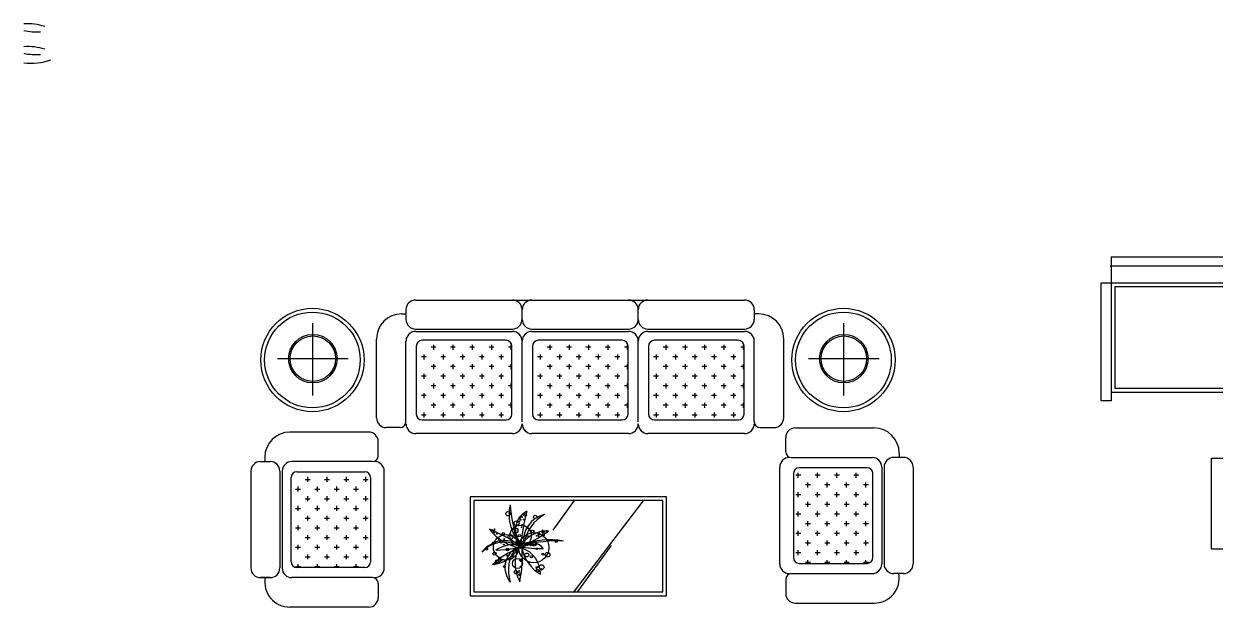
# Model space of a CAD drawing. Header units: inches. Extents: x 10.1 to 52.6, y 12.1 to 36.9.
# Drawn here: x 15.45 to 21.61, y 16.49 to 19.5 of the extents above; entities that cross this region are included whole.
import ezdxf

# ---------------------------------------------------------------- set-up
doc = ezdxf.new("R2010")
doc.units = ezdxf.units.IN
doc.header["$MEASUREMENT"] = 0
doc.layers.add('02', color=2, linetype='Continuous')

msp = doc.modelspace()

# ---------------------------------------------------------------- linework, layer by layer
at = {"layer": '02'}
for p, q in [((21.068, 18.2975), (21.068, 17.5531)), ((21.068, 18.2975), (22.868, 18.2975)), ((21.0626, 18.2514), (22.868, 18.2514)), ((21.0165, 18.1635), (22.868, 18.1635)), ((21.0165, 17.5531), (21.0165, 18.1635)), ((21.088, 18.1435), (22.868, 18.1435)), ((21.088, 17.6175), (21.088, 18.1435)), ((17.4718, 18.0744), (19.1723, 18.0744)), ((17.3995, 18.0027), (17.4195, 18.0027)), ((17.4219, 18.0244), (17.4219, 17.9744)), ((18.0226, 17.9744), (18.0226, 18.0244)), ((18.6223, 17.9744), (18.6223, 18.0244)), ((19.2223, 18.0244), (19.2223, 17.9744)), ((19.2447, 18.0027), (19.2247, 18.0027)), ((16.9403, 17.5809), (16.9403, 17.9545)), ((17.4718, 17.9244), (17.9718, 17.9244)), ((18.0726, 17.9244), (18.5726, 17.9244)), ((18.6723, 17.9244), (19.1723, 17.9244)), ((19.6856, 17.5809), (19.6856, 17.9545)), ((17.2695, 17.4655), (17.2695, 17.8727)), ((17.4219, 17.4455), (17.4219, 17.8623)), ((17.4721, 17.9123), (17.9718, 17.9123)), ((17.9394, 17.8663), (17.5051, 17.8663)), ((18.0218, 17.4455), (18.0218, 17.8623)), ((18.0729, 17.9123), (18.5726, 17.9123)), ((18.5402, 17.8663), (18.1059, 17.8663)), ((18.6226, 17.4455), (18.6226, 17.8623)), ((18.6726, 17.9123), (19.1723, 17.9123)), ((19.1399, 17.8663), (18.7056, 17.8663)), ((19.2223, 17.4455), (19.2223, 17.8623)), ((19.3747, 17.4655), (19.3747, 17.8727)), ((17.4751, 17.8363), (17.4751, 17.4852)), ((17.4767, 17.8304), (17.4751, 17.8304)), ((17.5767, 17.8304), (17.5517, 17.8304)), ((17.5642, 17.8429), (17.5642, 17.8179)), ((17.6767, 17.8304), (17.6517, 17.8304)), ((17.6642, 17.8429), (17.6642, 17.8179)), ((17.7767, 17.8304), (17.7517, 17.8304)), ((17.7642, 17.8429), (17.7642, 17.8179)), ((17.8767, 17.8304), (17.8517, 17.8304)), ((17.8642, 17.8429), (17.8642, 17.8179)), ((17.9694, 17.8304), (17.9517, 17.8304)), ((17.9642, 17.8429), (17.9642, 17.8179)), ((17.9694, 17.4852), (17.9694, 17.8363)), ((18.0759, 17.8363), (18.0759, 17.4852)), ((18.0774, 17.8304), (18.0759, 17.8304)), ((18.1774, 17.8304), (18.1524, 17.8304)), ((18.1649, 17.8429), (18.1649, 17.8179)), ((18.2774, 17.8304), (18.2524, 17.8304)), ((18.2649, 17.8429), (18.2649, 17.8179)), ((18.3774, 17.8304), (18.3524, 17.8304)), ((18.3649, 17.8429), (18.3649, 17.8179)), ((18.4774, 17.8304), (18.4524, 17.8304)), ((18.4649, 17.8429), (18.4649, 17.8179)), ((18.5702, 17.8304), (18.5524, 17.8304)), ((18.5649, 17.8429), (18.5649, 17.8179)), ((18.5702, 17.4852), (18.5702, 17.8363)), ((18.6756, 17.8363), (18.6756, 17.4852)), ((18.6772, 17.8304), (18.6756, 17.8304)), ((18.7772, 17.8304), (18.7522, 17.8304)), ((18.7647, 17.8429), (18.7647, 17.8179)), ((18.8772, 17.8304), (18.8522, 17.8304)), ((18.8647, 17.8429), (18.8647, 17.8179)), ((18.9772, 17.8304), (18.9522, 17.8304)), ((18.9647, 17.8429), (18.9647, 17.8179)), ((19.0772, 17.8304), (19.0522, 17.8304)), ((19.0647, 17.8429), (19.0647, 17.8179)), ((19.1699, 17.8304), (19.1522, 17.8304)), ((19.1647, 17.8429), (19.1647, 17.8179)), ((19.1699, 17.4852), (19.1699, 17.8363)), ((16.7574, 17.7716), (17.1232, 17.7716)), ((17.5267, 17.7804), (17.5017, 17.7804)), ((17.5142, 17.7929), (17.5142, 17.7679)), ((17.5642, 17.7429), (17.5642, 17.7179)), ((17.6267, 17.7804), (17.6017, 17.7804)), ((17.6142, 17.7929), (17.6142, 17.7679)), ((17.6642, 17.7429), (17.6642, 17.7179)), ((17.7267, 17.7804), (17.7017, 17.7804)), ((17.7142, 17.7929), (17.7142, 17.7679)), ((17.7642, 17.7429), (17.7642, 17.7179)), ((17.8267, 17.7804), (17.8017, 17.7804)), ((17.8142, 17.7929), (17.8142, 17.7679)), ((17.8642, 17.7429), (17.8642, 17.7179)), ((17.9267, 17.7804), (17.9017, 17.7804)), ((17.9142, 17.7929), (17.9142, 17.7679)), ((17.9642, 17.7429), (17.9642, 17.7179)), ((18.1274, 17.7804), (18.1024, 17.7804)), ((18.1149, 17.7929), (18.1149, 17.7679)), ((18.1649, 17.7429), (18.1649, 17.7179)), ((18.2274, 17.7804), (18.2024, 17.7804)), ((18.2149, 17.7929), (18.2149, 17.7679)), ((18.2649, 17.7429), (18.2649, 17.7179)), ((18.3274, 17.7804), (18.3024, 17.7804)), ((18.3149, 17.7929), (18.3149, 17.7679)), ((18.3649, 17.7429), (18.3649, 17.7179)), ((18.4274, 17.7804), (18.4024, 17.7804)), ((18.4149, 17.7929), (18.4149, 17.7679)), ((18.4649, 17.7429), (18.4649, 17.7179)), ((18.5274, 17.7804), (18.5024, 17.7804)), ((18.5149, 17.7929), (18.5149, 17.7679)), ((18.5649, 17.7429), (18.5649, 17.7179)), ((18.7272, 17.7804), (18.7022, 17.7804)), ((18.7147, 17.7929), (18.7147, 17.7679)), ((18.7647, 17.7429), (18.7647, 17.7179)), ((18.8272, 17.7804), (18.8022, 17.7804)), ((18.8147, 17.7929), (18.8147, 17.7679)), ((18.8647, 17.7429), (18.8647, 17.7179)), ((18.9272, 17.7804), (18.9022, 17.7804)), ((18.9147, 17.7929), (18.9147, 17.7679)), ((18.9647, 17.7429), (18.9647, 17.7179)), ((19.0272, 17.7804), (19.0022, 17.7804)), ((19.0147, 17.7929), (19.0147, 17.7679)), ((19.0647, 17.7429), (19.0647, 17.7179)), ((19.1272, 17.7804), (19.1022, 17.7804)), ((19.1147, 17.7929), (19.1147, 17.7679)), ((19.1647, 17.7429), (19.1647, 17.7179)), ((19.5027, 17.7716), (19.8685, 17.7716)), ((17.4767, 17.7304), (17.4751, 17.7304)), ((17.5267, 17.6804), (17.5017, 17.6804)), ((17.5142, 17.6929), (17.5142, 17.6679)), ((17.5767, 17.7304), (17.5517, 17.7304)), ((17.6267, 17.6804), (17.6017, 17.6804)), ((17.6142, 17.6929), (17.6142, 17.6679)), ((17.6767, 17.7304), (17.6517, 17.7304)), ((17.7267, 17.6804), (17.7017, 17.6804)), ((17.7142, 17.6929), (17.7142, 17.6679)), ((17.7767, 17.7304), (17.7517, 17.7304)), ((17.8267, 17.6804), (17.8017, 17.6804)), ((17.8142, 17.6929), (17.8142, 17.6679)), ((17.8767, 17.7304), (17.8517, 17.7304)), ((17.9267, 17.6804), (17.9017, 17.6804)), ((17.9142, 17.6929), (17.9142, 17.6679)), ((17.9694, 17.7304), (17.9517, 17.7304)), ((18.0774, 17.7304), (18.0759, 17.7304)), ((18.1274, 17.6804), (18.1024, 17.6804)), ((18.1149, 17.6929), (18.1149, 17.6679)), ((18.1774, 17.7304), (18.1524, 17.7304)), ((18.2274, 17.6804), (18.2024, 17.6804)), ((18.2149, 17.6929), (18.2149, 17.6679)), ((18.2774, 17.7304), (18.2524, 17.7304)), ((18.3274, 17.6804), (18.3024, 17.6804)), ((18.3149, 17.6929), (18.3149, 17.6679)), ((18.3774, 17.7304), (18.3524, 17.7304)), ((18.4274, 17.6804), (18.4024, 17.6804)), ((18.4149, 17.6929), (18.4149, 17.6679)), ((18.4774, 17.7304), (18.4524, 17.7304)), ((18.5274, 17.6804), (18.5024, 17.6804)), ((18.5149, 17.6929), (18.5149, 17.6679)), ((18.5702, 17.7304), (18.5524, 17.7304)), ((18.6772, 17.7304), (18.6756, 17.7304)), ((18.7272, 17.6804), (18.7022, 17.6804)), ((18.7147, 17.6929), (18.7147, 17.6679)), ((18.7772, 17.7304), (18.7522, 17.7304)), ((18.8272, 17.6804), (18.8022, 17.6804)), ((18.8147, 17.6929), (18.8147, 17.6679)), ((18.8772, 17.7304), (18.8522, 17.7304)), ((18.9272, 17.6804), (18.9022, 17.6804)), ((18.9147, 17.6929), (18.9147, 17.6679)), ((18.9772, 17.7304), (18.9522, 17.7304)), ((19.0272, 17.6804), (19.0022, 17.6804)), ((19.0147, 17.6929), (19.0147, 17.6679)), ((19.0772, 17.7304), (19.0522, 17.7304)), ((19.1272, 17.6804), (19.1022, 17.6804)), ((19.1147, 17.6929), (19.1147, 17.6679)), ((19.1699, 17.7304), (19.1522, 17.7304)), ((17.4767, 17.6304), (17.4751, 17.6304)), ((17.5767, 17.6304), (17.5517, 17.6304)), ((17.5642, 17.6429), (17.5642, 17.6179)), ((17.6767, 17.6304), (17.6517, 17.6304)), ((17.6642, 17.6429), (17.6642, 17.6179)), ((17.7767, 17.6304), (17.7517, 17.6304)), ((17.7642, 17.6429), (17.7642, 17.6179)), ((17.8767, 17.6304), (17.8517, 17.6304)), ((17.8642, 17.6429), (17.8642, 17.6179)), ((17.9694, 17.6304), (17.9517, 17.6304)), ((17.9642, 17.6429), (17.9642, 17.6179)), ((18.0774, 17.6304), (18.0759, 17.6304)), ((18.1774, 17.6304), (18.1524, 17.6304)), ((18.1649, 17.6429), (18.1649, 17.6179)), ((18.2774, 17.6304), (18.2524, 17.6304)), ((18.2649, 17.6429), (18.2649, 17.6179)), ((18.3774, 17.6304), (18.3524, 17.6304)), ((18.3649, 17.6429), (18.3649, 17.6179)), ((18.4774, 17.6304), (18.4524, 17.6304)), ((18.4649, 17.6429), (18.4649, 17.6179)), ((18.5702, 17.6304), (18.5524, 17.6304)), ((18.5649, 17.6429), (18.5649, 17.6179)), ((18.6772, 17.6304), (18.6756, 17.6304)), ((18.7772, 17.6304), (18.7522, 17.6304)), ((18.7647, 17.6429), (18.7647, 17.6179)), ((18.8772, 17.6304), (18.8522, 17.6304)), ((18.8647, 17.6429), (18.8647, 17.6179)), ((18.9772, 17.6304), (18.9522, 17.6304)), ((18.9647, 17.6429), (18.9647, 17.6179)), ((19.0772, 17.6304), (19.0522, 17.6304)), ((19.0647, 17.6429), (19.0647, 17.6179)), ((19.1699, 17.6304), (19.1522, 17.6304)), ((19.1647, 17.6429), (19.1647, 17.6179)), ((22.868, 17.6175), (21.088, 17.6175)), ((17.5267, 17.5804), (17.5017, 17.5804)), ((17.5142, 17.5929), (17.5142, 17.5679)), ((17.6267, 17.5804), (17.6017, 17.5804)), ((17.6142, 17.5929), (17.6142, 17.5679)), ((17.7267, 17.5804), (17.7017, 17.5804)), ((17.7142, 17.5929), (17.7142, 17.5679)), ((17.8267, 17.5804), (17.8017, 17.5804)), ((17.8142, 17.5929), (17.8142, 17.5679)), ((17.9267, 17.5804), (17.9017, 17.5804)), ((17.9142, 17.5929), (17.9142, 17.5679)), ((18.1274, 17.5804), (18.1024, 17.5804)), ((18.1149, 17.5929), (18.1149, 17.5679)), ((18.2274, 17.5804), (18.2024, 17.5804)), ((18.2149, 17.5929), (18.2149, 17.5679)), ((18.3274, 17.5804), (18.3024, 17.5804)), ((18.3149, 17.5929), (18.3149, 17.5679)), ((18.4274, 17.5804), (18.4024, 17.5804)), ((18.4149, 17.5929), (18.4149, 17.5679)), ((18.5274, 17.5804), (18.5024, 17.5804)), ((18.5149, 17.5929), (18.5149, 17.5679)), ((18.7272, 17.5804), (18.7022, 17.5804)), ((18.7147, 17.5929), (18.7147, 17.5679)), ((18.8272, 17.5804), (18.8022, 17.5804)), ((18.8147, 17.5929), (18.8147, 17.5679)), ((18.9272, 17.5804), (18.9022, 17.5804)), ((18.9147, 17.5929), (18.9147, 17.5679)), ((19.0272, 17.5804), (19.0022, 17.5804)), ((19.0147, 17.5929), (19.0147, 17.5679)), ((19.1272, 17.5804), (19.1022, 17.5804)), ((19.1147, 17.5929), (19.1147, 17.5679)), ((22.868, 17.5975), (21.068, 17.5975)), ((17.4767, 17.5304), (17.4751, 17.5304)), ((17.5142, 17.4929), (17.5142, 17.4679)), ((17.5767, 17.5304), (17.5517, 17.5304)), ((17.5642, 17.5429), (17.5642, 17.5179)), ((17.6142, 17.4929), (17.6142, 17.4679)), ((17.6767, 17.5304), (17.6517, 17.5304)), ((17.6642, 17.5429), (17.6642, 17.5179)), ((17.7142, 17.4929), (17.7142, 17.4679)), ((17.7767, 17.5304), (17.7517, 17.5304)), ((17.7642, 17.5429), (17.7642, 17.5179)), ((17.8142, 17.4929), (17.8142, 17.4679)), ((17.8767, 17.5304), (17.8517, 17.5304)), ((17.8642, 17.5429), (17.8642, 17.5179)), ((17.9142, 17.4929), (17.9142, 17.4679)), ((17.9694, 17.5304), (17.9517, 17.5304)), ((17.9642, 17.5429), (17.9642, 17.5179)), ((18.0774, 17.5304), (18.0759, 17.5304)), ((18.1149, 17.4929), (18.1149, 17.4679)), ((18.1774, 17.5304), (18.1524, 17.5304)), ((18.1649, 17.5429), (18.1649, 17.5179)), ((18.2149, 17.4929), (18.2149, 17.4679)), ((18.2774, 17.5304), (18.2524, 17.5304)), ((18.2649, 17.5429), (18.2649, 17.5179)), ((18.3149, 17.4929), (18.3149, 17.4679)), ((18.3774, 17.5304), (18.3524, 17.5304)), ((18.3649, 17.5429), (18.3649, 17.5179)), ((18.4149, 17.4929), (18.4149, 17.4679)), ((18.4774, 17.5304), (18.4524, 17.5304)), ((18.4649, 17.5429), (18.4649, 17.5179)), ((18.5149, 17.4929), (18.5149, 17.4679)), ((18.5702, 17.5304), (18.5524, 17.5304)), ((18.5649, 17.5429), (18.5649, 17.5179)), ((18.6772, 17.5304), (18.6756, 17.5304)), ((18.7147, 17.4929), (18.7147, 17.4679)), ((18.7772, 17.5304), (18.7522, 17.5304)), ((18.7647, 17.5429), (18.7647, 17.5179)), ((18.8147, 17.4929), (18.8147, 17.4679)), ((18.8772, 17.5304), (18.8522, 17.5304)), ((18.8647, 17.5429), (18.8647, 17.5179)), ((18.9147, 17.4929), (18.9147, 17.4679)), ((18.9772, 17.5304), (18.9522, 17.5304)), ((18.9647, 17.5429), (18.9647, 17.5179)), ((19.0147, 17.4929), (19.0147, 17.4679)), ((19.0772, 17.5304), (19.0522, 17.5304)), ((19.0647, 17.5429), (19.0647, 17.5179)), ((19.1147, 17.4929), (19.1147, 17.4679)), ((19.1699, 17.5304), (19.1522, 17.5304)), ((19.1647, 17.5429), (19.1647, 17.5179)), ((21.068, 17.5531), (21.0165, 17.5531)), ((17.5267, 17.4804), (17.5017, 17.4804)), ((17.5051, 17.4552), (17.9394, 17.4552)), ((17.6267, 17.4804), (17.6017, 17.4804)), ((17.7267, 17.4804), (17.7017, 17.4804)), ((17.8267, 17.4804), (17.8017, 17.4804)), ((17.9267, 17.4804), (17.9017, 17.4804)), ((18.1274, 17.4804), (18.1024, 17.4804)), ((18.1059, 17.4552), (18.5402, 17.4552)), ((18.2274, 17.4804), (18.2024, 17.4804)), ((18.3274, 17.4804), (18.3024, 17.4804)), ((18.4274, 17.4804), (18.4024, 17.4804)), ((18.5274, 17.4804), (18.5024, 17.4804)), ((18.7272, 17.4804), (18.7022, 17.4804)), ((18.7056, 17.4552), (19.1399, 17.4552)), ((18.8272, 17.4804), (18.8022, 17.4804)), ((18.9272, 17.4804), (18.9022, 17.4804)), ((19.0272, 17.4804), (19.0022, 17.4804)), ((19.1272, 17.4804), (19.1022, 17.4804)), ((17.2287, 17.3923), (16.8215, 17.3923)), ((17.3919, 17.4155), (17.3195, 17.4155)), ((17.9718, 17.3847), (17.4721, 17.3847)), ((18.5726, 17.3847), (18.0729, 17.3847)), ((19.1723, 17.3847), (18.6726, 17.3847)), ((19.2523, 17.4155), (19.3247, 17.4155)), ((19.4349, 17.4134), (19.8421, 17.4134)), ((17.2787, 17.27), (17.2787, 17.3423)), ((19.3849, 17.291), (19.3849, 17.3634)), ((16.6915, 17.2623), (16.6915, 17.2423)), ((19.4149, 17.261), (19.8317, 17.261)), ((19.9938, 17.261), (19.9438, 17.261)), ((19.9721, 17.2834), (19.9721, 17.2634)), ((21.5868, 17.2577), (22.5474, 17.2577)), ((21.5868, 16.7878), (21.5868, 17.2577)), ((16.6198, 17.1902), (16.6198, 16.6902)), ((16.6698, 17.24), (16.7198, 17.24)), ((16.7698, 17.1902), (16.7698, 16.6902)), ((16.7819, 17.19), (16.7819, 16.6902)), ((17.2487, 17.24), (16.8319, 17.24)), ((16.8579, 17.187), (17.209, 17.187)), ((16.8637, 17.1854), (16.8637, 17.187)), ((16.9637, 17.1854), (16.9637, 17.187)), ((17.0637, 17.1854), (17.0637, 17.187)), ((17.1637, 17.1854), (17.1637, 17.187)), ((17.3094, 16.6902), (17.3094, 17.19)), ((19.3542, 16.7113), (19.3542, 17.211)), ((19.8057, 17.208), (19.4546, 17.208)), ((19.4999, 17.2064), (19.4999, 17.208)), ((19.5999, 17.2064), (19.5999, 17.208)), ((19.6999, 17.2064), (19.6999, 17.208)), ((19.7999, 17.2064), (19.7999, 17.208)), ((19.8817, 17.211), (19.8817, 16.7113)), ((19.8938, 17.2113), (19.8938, 16.7113)), ((20.0438, 17.2113), (20.0438, 16.7113)), ((16.8279, 16.7226), (16.8279, 17.157)), ((16.9012, 17.1479), (16.9262, 17.1479)), ((16.9137, 17.1354), (16.9137, 17.1604)), ((17.0012, 17.1479), (17.0262, 17.1479)), ((17.0137, 17.1354), (17.0137, 17.1604)), ((17.1012, 17.1479), (17.1262, 17.1479)), ((17.1137, 17.1354), (17.1137, 17.1604)), ((17.2012, 17.1479), (17.2262, 17.1479)), ((17.2137, 17.1354), (17.2137, 17.1604)), ((17.239, 17.157), (17.239, 16.7226)), ((19.4246, 17.178), (19.4246, 16.7437)), ((19.4624, 17.1689), (19.4374, 17.1689)), ((19.4499, 17.1564), (19.4499, 17.1814)), ((19.4999, 17.1064), (19.4999, 17.1314)), ((19.5624, 17.1689), (19.5374, 17.1689)), ((19.5499, 17.1564), (19.5499, 17.1814)), ((19.5999, 17.1064), (19.5999, 17.1314)), ((19.6624, 17.1689), (19.6374, 17.1689)), ((19.6499, 17.1564), (19.6499, 17.1814)), ((19.6999, 17.1064), (19.6999, 17.1314)), ((19.7624, 17.1689), (19.7374, 17.1689)), ((19.7499, 17.1564), (19.7499, 17.1814)), ((19.7999, 17.1064), (19.7999, 17.1314)), ((19.8357, 16.7437), (19.8357, 17.178)), ((16.8512, 17.0979), (16.8762, 17.0979)), ((16.8637, 17.0854), (16.8637, 17.1104)), ((16.9512, 17.0979), (16.9762, 17.0979)), ((16.9637, 17.0854), (16.9637, 17.1104)), ((17.0512, 17.0979), (17.0762, 17.0979)), ((17.0637, 17.0854), (17.0637, 17.1104)), ((17.1512, 17.0979), (17.1762, 17.0979)), ((17.1637, 17.0854), (17.1637, 17.1104)), ((19.4624, 17.0689), (19.4374, 17.0689)), ((19.4499, 17.0564), (19.4499, 17.0814)), ((19.5124, 17.1189), (19.4874, 17.1189)), ((19.5624, 17.0689), (19.5374, 17.0689)), ((19.5499, 17.0564), (19.5499, 17.0814)), ((19.6124, 17.1189), (19.5874, 17.1189)), ((19.6624, 17.0689), (19.6374, 17.0689)), ((19.6499, 17.0564), (19.6499, 17.0814)), ((19.7124, 17.1189), (19.6874, 17.1189)), ((19.7624, 17.0689), (19.7374, 17.0689)), ((19.7499, 17.0564), (19.7499, 17.0814)), ((19.8124, 17.1189), (19.7874, 17.1189)), ((16.8637, 16.9854), (16.8637, 17.0104)), ((16.9012, 17.0479), (16.9262, 17.0479)), ((16.9137, 17.0354), (16.9137, 17.0604)), ((16.9637, 16.9854), (16.9637, 17.0104)), ((17.0012, 17.0479), (17.0262, 17.0479)), ((17.0137, 17.0354), (17.0137, 17.0604)), ((17.0637, 16.9854), (17.0637, 17.0104)), ((17.1012, 17.0479), (17.1262, 17.0479)), ((17.1137, 17.0354), (17.1137, 17.0604)), ((17.1637, 16.9854), (17.1637, 17.0104)), ((17.2012, 17.0479), (17.2262, 17.0479)), ((17.2137, 17.0354), (17.2137, 17.0604)), ((18.7693, 17.0586), (17.753, 17.0586)), ((17.753, 17.0586), (17.753, 16.5463)), ((17.773, 17.0386), (17.773, 16.5663)), ((18.7493, 17.0386), (17.773, 17.0386)), ((18.291, 17.0386), (18.1803, 16.8852)), ((18.6467, 17.0349), (18.2858, 16.5628)), ((18.7493, 16.5663), (18.7493, 17.0386)), ((18.7693, 16.5463), (18.7693, 17.0586)), ((19.5124, 17.0189), (19.4874, 17.0189)), ((19.4999, 17.0064), (19.4999, 17.0314)), ((19.6124, 17.0189), (19.5874, 17.0189)), ((19.5999, 17.0064), (19.5999, 17.0314)), ((19.7124, 17.0189), (19.6874, 17.0189)), ((19.6999, 17.0064), (19.6999, 17.0314)), ((19.8124, 17.0189), (19.7874, 17.0189)), ((19.7999, 17.0064), (19.7999, 17.0314)), ((16.8512, 16.9979), (16.8762, 16.9979)), ((16.9012, 16.9479), (16.9262, 16.9479)), ((16.9137, 16.9354), (16.9137, 16.9604)), ((16.9512, 16.9979), (16.9762, 16.9979)), ((17.0012, 16.9479), (17.0262, 16.9479)), ((17.0137, 16.9354), (17.0137, 16.9604)), ((17.0512, 16.9979), (17.0762, 16.9979)), ((17.1012, 16.9479), (17.1262, 16.9479)), ((17.1137, 16.9354), (17.1137, 16.9604)), ((17.1512, 16.9979), (17.1762, 16.9979)), ((17.2012, 16.9479), (17.2262, 16.9479)), ((17.2137, 16.9354), (17.2137, 16.9604)), ((19.4624, 16.9689), (19.4374, 16.9689)), ((19.4499, 16.9564), (19.4499, 16.9814)), ((19.5624, 16.9689), (19.5374, 16.9689)), ((19.5499, 16.9564), (19.5499, 16.9814)), ((19.6624, 16.9689), (19.6374, 16.9689)), ((19.6499, 16.9564), (19.6499, 16.9814)), ((19.7624, 16.9689), (19.7374, 16.9689)), ((19.7499, 16.9564), (19.7499, 16.9814)), ((16.8512, 16.8979), (16.8762, 16.8979)), ((16.8637, 16.8854), (16.8637, 16.9104)), ((16.9512, 16.8979), (16.9762, 16.8979)), ((16.9637, 16.8854), (16.9637, 16.9104)), ((17.0512, 16.8979), (17.0762, 16.8979)), ((17.0637, 16.8854), (17.0637, 16.9104)), ((17.1512, 16.8979), (17.1762, 16.8979)), ((17.1637, 16.8854), (17.1637, 16.9104)), ((19.4499, 16.8564), (19.4499, 16.8814)), ((19.5124, 16.9189), (19.4874, 16.9189)), ((19.4999, 16.9064), (19.4999, 16.9314)), ((19.5499, 16.8564), (19.5499, 16.8814)), ((19.6124, 16.9189), (19.5874, 16.9189)), ((19.5999, 16.9064), (19.5999, 16.9314)), ((19.6499, 16.8564), (19.6499, 16.8814)), ((19.7124, 16.9189), (19.6874, 16.9189)), ((19.6999, 16.9064), (19.6999, 16.9314)), ((19.7499, 16.8564), (19.7499, 16.8814)), ((19.8124, 16.9189), (19.7874, 16.9189)), ((19.7999, 16.9064), (19.7999, 16.9314)), ((16.9012, 16.8479), (16.9262, 16.8479)), ((16.9137, 16.8354), (16.9137, 16.8604)), ((17.0012, 16.8479), (17.0262, 16.8479)), ((17.0137, 16.8354), (17.0137, 16.8604)), ((17.1012, 16.8479), (17.1262, 16.8479)), ((17.1137, 16.8354), (17.1137, 16.8604)), ((17.2012, 16.8479), (17.2262, 16.8479)), ((17.2137, 16.8354), (17.2137, 16.8604)), ((19.4624, 16.8689), (19.4374, 16.8689)), ((19.5124, 16.8189), (19.4874, 16.8189)), ((19.4999, 16.8064), (19.4999, 16.8314)), ((19.5624, 16.8689), (19.5374, 16.8689)), ((19.6124, 16.8189), (19.5874, 16.8189)), ((19.5999, 16.8064), (19.5999, 16.8314)), ((19.6624, 16.8689), (19.6374, 16.8689)), ((19.7124, 16.8189), (19.6874, 16.8189)), ((19.6999, 16.8064), (19.6999, 16.8314)), ((19.7624, 16.8689), (19.7374, 16.8689)), ((19.8124, 16.8189), (19.7874, 16.8189)), ((19.7999, 16.8064), (19.7999, 16.8314)), ((16.8512, 16.7979), (16.8762, 16.7979)), ((16.8637, 16.7854), (16.8637, 16.8104)), ((16.9137, 16.7354), (16.9137, 16.7604)), ((16.9512, 16.7979), (16.9762, 16.7979)), ((16.9637, 16.7854), (16.9637, 16.8104)), ((17.0137, 16.7354), (17.0137, 16.7604)), ((17.0512, 16.7979), (17.0762, 16.7979)), ((17.0637, 16.7854), (17.0637, 16.8104)), ((17.1137, 16.7354), (17.1137, 16.7604)), ((17.1512, 16.7979), (17.1762, 16.7979)), ((17.1637, 16.7854), (17.1637, 16.8104)), ((17.2137, 16.7354), (17.2137, 16.7604)), ((18.4831, 16.8057), (18.3088, 16.5689)), ((19.4624, 16.7689), (19.4374, 16.7689)), ((19.4499, 16.7564), (19.4499, 16.7814)), ((19.5624, 16.7689), (19.5374, 16.7689)), ((19.5499, 16.7564), (19.5499, 16.7814)), ((19.6624, 16.7689), (19.6374, 16.7689)), ((19.6499, 16.7564), (19.6499, 16.7814)), ((19.7624, 16.7689), (19.7374, 16.7689)), ((19.7499, 16.7564), (19.7499, 16.7814)), ((22.5474, 16.7878), (21.5868, 16.7878)), ((16.8512, 16.6979), (16.8762, 16.6979)), ((17.209, 16.6926), (16.8579, 16.6926)), ((16.8637, 16.6926), (16.8637, 16.7104)), ((16.9012, 16.7479), (16.9262, 16.7479)), ((16.9512, 16.6979), (16.9762, 16.6979)), ((16.9637, 16.6926), (16.9637, 16.7104)), ((17.0012, 16.7479), (17.0262, 16.7479)), ((17.0512, 16.6979), (17.0762, 16.6979)), ((17.0637, 16.6926), (17.0637, 16.7104)), ((17.1012, 16.7479), (17.1262, 16.7479)), ((17.1512, 16.6979), (17.1762, 16.6979)), ((17.1637, 16.6926), (17.1637, 16.7104)), ((17.2012, 16.7479), (17.2262, 16.7479)), ((19.4546, 16.7137), (19.8057, 16.7137)), ((19.5124, 16.7189), (19.4874, 16.7189)), ((19.4999, 16.7137), (19.4999, 16.7314)), ((19.6124, 16.7189), (19.5874, 16.7189)), ((19.5999, 16.7137), (19.5999, 16.7314)), ((19.7124, 16.7189), (19.6874, 16.7189)), ((19.6999, 16.7137), (19.6999, 16.7314)), ((19.8124, 16.7189), (19.7874, 16.7189)), ((19.7999, 16.7137), (19.7999, 16.7314)), ((16.7198, 16.6405), (16.6698, 16.6405)), ((16.6698, 16.6402), (16.7198, 16.6402)), ((17.2487, 16.6402), (16.8319, 16.6402)), ((19.3849, 16.6313), (19.3849, 16.5589)), ((19.4149, 16.6613), (19.8317, 16.6613)), ((19.9938, 16.6613), (19.9438, 16.6613)), ((17.2787, 16.6102), (17.2787, 16.5379)), ((17.753, 16.5463), (18.7693, 16.5463)), ((17.773, 16.5663), (18.7493, 16.5663)), ((19.4349, 16.5089), (19.8421, 16.5089)), ((17.2287, 16.4879), (16.8215, 16.4879))]:
    msp.add_line(p, q, dxfattribs=at)
for centre, radius in [((16.9383, 17.7646), 0.2671), ((16.9383, 17.7646), 0.2471), ((19.6836, 17.7646), 0.2671), ((19.6836, 17.7646), 0.2471), ((16.9403, 17.7716), 0.1254), ((16.9403, 17.7716), 0.1174), ((19.6856, 17.7716), 0.1254), ((19.6856, 17.7716), 0.1174), ((17.9495, 16.9703), 0.0111), ((18.0899, 16.9542), 0.00877), ((18.0145, 16.8564), 0.0551), ((17.9869, 16.8834), 0.0141), ((17.9934, 16.9211), 0.0128), ((18.0756, 16.8788), 0.00723), ((17.8737, 16.8201), 0.00496), ((17.9397, 16.7972), 0.0659), ((17.9136, 16.8261), 0.00701), ((17.925, 16.8679), 0.00555), ((17.9622, 16.8508), 0.0124), ((17.9981, 16.8282), 0.00632), ((18.005, 16.813), 0.00723), ((18.0073, 16.8574), 0.00632), ((18.0829, 16.795), 0.0777), ((18.0212, 16.8271), 0.00175), ((18.0482, 16.8547), 0.00526), ((18.0841, 16.8163), 0.0128), ((18.0839, 16.818), 0.00894), ((18.1982, 16.8258), 0.00392), ((17.8386, 16.7877), 0.00555), ((17.8797, 16.7643), 0.00784), ((17.9275, 16.8118), 0.00175), ((17.9462, 16.7855), 0.00701), ((17.9728, 16.7514), 0.00392), ((17.9904, 16.785), 0.00632), ((18.0463, 16.7575), 0.00992), ((18.0674, 16.8074), 0.00351), ((18.0703, 16.7477), 0.00555), ((18.0993, 16.7897), 0.00351), ((18.1289, 16.7611), 0.00526), ((18.1539, 16.7585), 0.0124), ((17.8927, 16.7251), 0.00784), ((17.905, 16.7423), 0.00351), ((17.9313, 16.6982), 0.00555), ((17.9981, 16.7135), 0.0256), ((18.0175, 16.7297), 0.00723), ((18.1231, 16.6945), 0.0124), ((17.9906, 16.6686), 0.00877), ((18.1218, 16.6828), 0.00392)]:
    msp.add_circle(centre, radius, dxfattribs=at)
for centre, radius, start, end in [((15.4664, 19.1953), 0.3057, 73.16424, 93.78748), ((15.5145, 19.8107), 0.3513, 258.7819, 273.0414), ((15.4664, 19.0778), 0.3057, 73.16424, 93.78748), ((15.5145, 19.6933), 0.3513, 258.7819, 273.0414), ((15.4772, 19.656), 0.3584, 265.02713, 287.66158), ((17.4718, 18.0244), 0.05, 90, 180), ((17.9718, 18.0244), 0.05, 0, 90), ((18.0726, 18.0244), 0.05, 90, 180), ((18.5726, 18.0244), 0.05, 0, 90), ((18.6723, 18.0244), 0.05, 90, 180), ((19.1723, 18.0244), 0.05, 0, 90), ((17.3995, 17.8727), 0.13, 90, 180), ((19.2447, 17.8727), 0.13, 0, 90), ((17.4718, 17.9744), 0.05, 180, 270), ((17.9718, 17.9744), 0.05, 270, 0), ((18.0726, 17.9744), 0.05, 180, 270), ((18.5726, 17.9744), 0.05, 270, 0), ((18.6723, 17.9744), 0.05, 180, 270), ((19.1723, 17.9744), 0.05, 270, 0), ((17.4721, 17.8623), 0.05, 90, 180), ((17.5051, 17.8363), 0.03, 90, 180), ((17.9394, 17.8363), 0.03, 0, 90), ((17.9718, 17.8623), 0.05, 0, 90), ((18.0729, 17.8623), 0.05, 90, 180), ((18.1059, 17.8363), 0.03, 90, 180), ((18.5402, 17.8363), 0.03, 0, 90), ((18.5726, 17.8623), 0.05, 0, 90), ((18.6726, 17.8623), 0.05, 90, 180), ((18.7056, 17.8363), 0.03, 90, 180), ((19.1399, 17.8363), 0.03, 0, 90), ((19.1723, 17.8623), 0.05, 0, 90), ((17.3195, 17.4655), 0.05, 180, 270), ((17.3919, 17.4455), 0.03, 270, 0), ((17.4721, 17.4347), 0.05, 180, 270), ((17.5051, 17.4852), 0.03, 180, 270), ((17.9394, 17.4852), 0.03, 270, 0), ((17.9718, 17.4347), 0.05, 270, 0), ((18.0729, 17.4347), 0.05, 180, 270), ((18.1059, 17.4852), 0.03, 180, 270), ((18.5402, 17.4852), 0.03, 270, 0), ((18.5726, 17.4347), 0.05, 270, 0), ((18.6726, 17.4347), 0.05, 180, 270), ((18.7056, 17.4852), 0.03, 180, 270), ((19.1399, 17.4852), 0.03, 270, 0), ((19.1723, 17.4347), 0.05, 270, 0), ((19.2523, 17.4455), 0.03, 180, 270), ((19.3247, 17.4655), 0.05, 270, 0), ((16.8215, 17.2623), 0.13, 90, 180), ((17.2287, 17.3423), 0.05, 0, 90), ((19.4349, 17.3634), 0.05, 90, 180), ((19.8421, 17.2834), 0.13, 0, 90), ((17.2487, 17.27), 0.03, 270, 0), ((19.4042, 17.211), 0.05, 90, 180), ((19.4149, 17.291), 0.03, 180, 270), ((19.8317, 17.211), 0.05, 0, 90), ((19.9438, 17.2113), 0.05, 90, 180), ((19.9938, 17.2113), 0.05, 0, 90), ((16.6698, 17.1902), 0.05, 90, 180), ((16.7198, 17.1902), 0.05, 0, 90), ((16.8319, 17.19), 0.05, 90, 180), ((16.8579, 17.157), 0.03, 90, 180), ((17.209, 17.157), 0.03, 0, 90), ((17.2594, 17.19), 0.05, 0, 90), ((19.4546, 17.178), 0.03, 90, 180), ((19.8057, 17.178), 0.03, 0, 90), ((18.1864, 16.9671), 0.2315, 167.7163, 224.69695), ((18.7879, 17.0819), 0.8302, 184.53085, 198.04989), ((18.0942, 16.8881), 0.1064, 116.52095, 222.61322), ((19.1026, 16.6973), 1.0939, 164.8429, 173.92329), ((18.1697, 16.8293), 0.1409, 102.76372, 187.00048), ((18.2376, 16.7844), 0.2075, 118.50922, 170.73392), ((17.6106, 16.2648), 0.6711, 53.12421, 68.75742), ((18.0607, 17.0503), 0.2615, 217.7214, 259.78566), ((17.7762, 17.4001), 0.6449, 290.78374, 306.34983), ((18.1515, 16.7203), 0.1606, 87.52923, 152.64228), ((17.9328, 16.6865), 0.1456, 55.86764, 144.12967), ((17.9296, 16.6699), 0.1536, 67.11722, 138.22673), ((17.8786, 17.3777), 0.5949, 270.93346, 289.65729), ((18.1765, 16.7128), 0.1908, 145.90317, 209.25093), ((18.0655, 16.734), 0.0874, 40.80701, 122.92102), ((18.1639, 16.4257), 0.4099, 79.82009, 110.61068), ((18.2033, 16.1674), 0.6625, 87.14797, 105.12954), ((18.113, 16.4576), 0.3494, 107.86982, 134.10325), ((17.8523, 16.8856), 0.1779, 275.63357, 327.42703), ((17.973, 16.6665), 0.1433, 72.99015, 127.01267), ((18.05, 16.6926), 0.1165, 119.33346, 219.95242), ((18.1442, 16.678), 0.1931, 141.73871, 198.17215), ((18.0109, 16.784), 0.0104, 60.43505, 146.08222), ((18.011, 16.8062), 0.00515, 137.3087, 257.60472), ((18.1064, 17.2406), 0.4498, 257.60472, 273.34839), ((17.4679, 16.742), 0.5558, 347.26978, 6.77196), ((18.0148, 16.7957), 0.00288, 259.78566, 345.58856), ((18.2085, 16.8254), 0.1898, 189.103, 241.28093), ((17.975, 16.6582), 0.1423, 0.30795, 70.19486), ((16.8579, 16.7226), 0.03, 180, 270), ((17.209, 16.7226), 0.03, 270, 0), ((19.4042, 16.7113), 0.05, 180, 270), ((19.4546, 16.7437), 0.03, 180, 270), ((19.8057, 16.7437), 0.03, 270, 0), ((19.8317, 16.7113), 0.05, 270, 0), ((19.9438, 16.7113), 0.05, 180, 270), ((19.9938, 16.7113), 0.05, 270, 0), ((16.6698, 16.6902), 0.05, 180, 270), ((16.8215, 16.6179), 0.13, 169.97884, 270), ((16.7198, 16.6902), 0.05, 270, 0), ((16.8319, 16.6902), 0.05, 180, 270), ((17.2487, 16.6102), 0.03, 0, 90), ((17.2594, 16.6902), 0.05, 270, 0), ((19.4149, 16.6313), 0.03, 90, 180), ((19.8421, 16.6389), 0.13, 270, 10.02116), ((17.2287, 16.5379), 0.05, 270, 0), ((19.4349, 16.5589), 0.05, 180, 270)]:
    msp.add_arc(centre, radius, start, end, dxfattribs=at)
for p in [(18.0114, 16.9513), (18.0123, 16.9426), (18.0162, 16.9395), (18.0197, 16.9557), (18.0218, 16.9524), (18.0294, 16.9638), (18.0301, 16.941), (18.031, 16.9657), (18.0314, 16.9623), (18.0321, 16.9394), (18.0372, 16.9576), (18.0374, 16.9717), (18.0453, 16.9638), (17.8631, 16.886), (17.8685, 16.8848), (17.8747, 16.8766), (17.879, 16.8859), (17.8801, 16.8913), (17.9963, 16.9109), (17.9991, 16.9341), (18.0082, 16.9315), (18.0185, 16.9009), (18.0225, 16.9137), (18.0844, 16.8798), (18.1278, 16.8862), (18.134, 16.8781), (18.1373, 16.8802), (18.1512, 16.8817), (17.8796, 16.863), (17.8803, 16.8737), (17.8917, 16.8661), (17.9018, 16.8372), (17.9298, 16.8402), (18.0793, 16.8281), (18.0975, 16.8565), (18.1058, 16.8609), (18.1066, 16.8539), (18.1103, 16.8685), (18.1107, 16.865), (18.1126, 16.8634), (18.1256, 16.8736), (18.13, 16.8653), (18.1307, 16.8759), (18.1308, 16.8742), (18.136, 16.8589), (18.1401, 16.8699), (17.8746, 16.8114), (17.9438, 16.7588), (17.9444, 16.7536), (17.9718, 16.7777), (17.877, 16.7075), (17.8849, 16.7155), (17.8935, 16.7181), (17.9034, 16.7245), (17.9039, 16.7193), (17.9096, 16.7322), (17.9104, 16.7253), (17.9168, 16.7312), (17.9484, 16.7487), (18.0139, 16.6976), (18.0595, 16.7166), (18.0665, 16.7015), (18.0955, 16.694), (18.1025, 16.6948), (18.104, 16.6967), (17.9939, 16.6707), (17.9946, 16.6638), (18.0045, 16.6542), (18.0049, 16.6666), (18.0064, 16.6527), (18.0067, 16.6333), (18.0075, 16.6757), (18.0111, 16.6585), (18.0175, 16.6645), (18.0963, 16.687), (18.0972, 16.6783), (18.0986, 16.682), (18.1059, 16.6793), (18.1065, 16.674), (18.1115, 16.6763)]:
    msp.add_point(p, dxfattribs=at)

doc.saveas('drawing.dxf')
